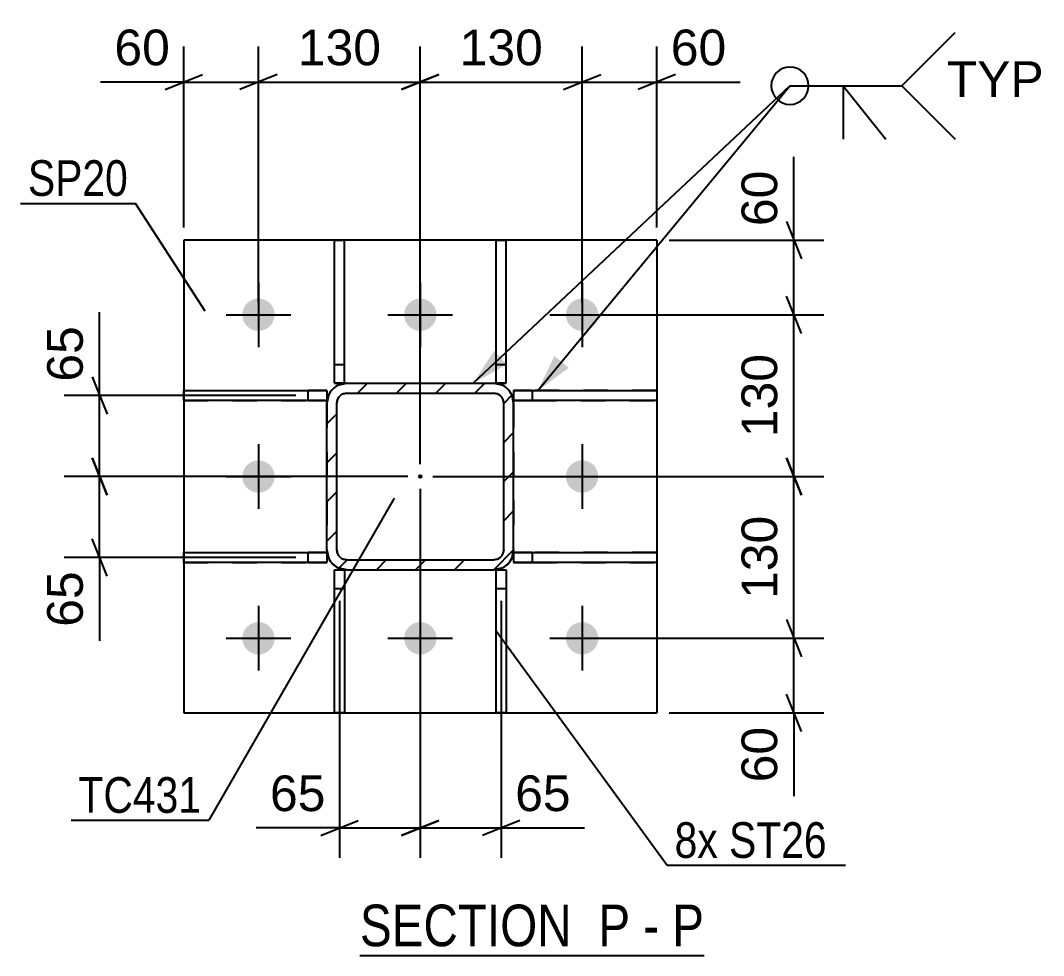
# Model space of a CAD drawing. Header units: millimetres. Extents: x 0 to 1189, y 0 to 841.
# Drawn here: x 586.1 to 668.3, y 161.4 to 236.6 of the extents above; entities that cross this region are included whole.
import ezdxf

# ---------------------------------------------------------------- set-up
doc = ezdxf.new("R2010")
doc.units = ezdxf.units.MM
doc.linetypes.add('DXK_LINE_DOT2', pattern=[3.9198, 1.9599, -1.9599])
doc.linetypes.add('DXK_LINE_DOT3', pattern=[5.9187, 2.979, -0.9799, 0.9799, -0.9799])
doc.styles.add('Arial', font='arial.ttf', dxfattribs={"height": 0.2})
doc.styles.add('Arial Narrow', font='ARIALN.TTF', dxfattribs={"height": 0.2})

# ---------------------------------------------------------------- blocks, each defined once
blk = doc.blocks.new('Unknown-348435271-32 - 18398')
at = {"color": 6, "linetype": 'Continuous'}
blk.add_line((613.39, 161.414), (641.036, 161.414), dxfattribs=at)
at = {"color": 0, "linetype": 'Continuous'}
for points in [[(631.498, 162.164), (631.498, 165.664), (613.39, 165.664), (613.39, 162.164)], [(635.105, 162.164), (635.105, 165.664), (632.548, 165.664), (632.548, 162.164)], [(637.43, 162.164), (637.43, 165.664), (636.155, 165.664), (636.155, 162.164)], [(641.036, 162.164), (641.036, 165.664), (638.48, 165.664), (638.48, 162.164)]]:
    blk.add_wipeout(points, dxfattribs=at)
at = {"color": 7, "linetype": 'Continuous', "style": 'Arial Narrow'}
for s, height, p in [('SECTION ', 3.3405, (613.39, 162.164)), ('P', 3.34, (632.548, 162.164)), ('P', 3.34, (638.48, 162.164)), ('-', 3.34, (636.155, 162.164))]:
    blk.add_text(s, height=height, dxfattribs=at).set_placement(p)
blk = doc.blocks.new('Part-348435271-18464 - 18398')
at = {"color": 2, "linetype": 'Continuous'}
for p, q in [((611.338, 207.409), (611.338, 218.909)), ((611.338, 218.909), (612.138, 218.909)), ((612.138, 207.409), (612.138, 218.909)), ((611.338, 207.409), (612.138, 207.409)), ((611.338, 207.409), (611.338, 207.409)), ((612.138, 207.409), (612.138, 207.409))]:
    blk.add_line(p, q, dxfattribs=at)
at = {"color": 7, "linetype": 'DXK_LINE_DOT2'}
for p, q in [((611.338, 208.909), (612.138, 208.909)), ((612.138, 207.409), (611.338, 207.409))]:
    blk.add_line(p, q, dxfattribs=at)
blk = doc.blocks.new('Part-348435271-18461 - 18398')
at = {"color": 2, "linetype": 'Continuous'}
for p, q in [((624.338, 192.409), (624.338, 192.409)), ((624.338, 192.409), (625.138, 192.409)), ((624.338, 180.909), (624.338, 192.409)), ((625.138, 192.409), (625.138, 192.409)), ((625.138, 192.409), (625.138, 180.909)), ((625.138, 180.909), (624.338, 180.909))]:
    blk.add_line(p, q, dxfattribs=at)
at = {"color": 7, "linetype": 'DXK_LINE_DOT2'}
for p, q in [((624.338, 192.409), (624.338, 192.409)), ((624.338, 192.409), (625.138, 192.409)), ((625.138, 192.409), (625.138, 192.409)), ((624.338, 190.909), (625.138, 190.909))]:
    blk.add_line(p, q, dxfattribs=at)
blk = doc.blocks.new('Part-348435271-18408 - 18398')
at = {"linetype": 'Continuous'}
h = blk.add_hatch(dxfattribs=at)
h.set_pattern_fill('', scale=0.7, style=0, pattern_type=0)
h.set_pattern_definition([(45, (624.1386, 192.4093), (-1.57154, 1.57154), [])])
h.paths.add_polyline_path([(612.339, 192.409), (624.139, 192.409), (624.751, 192.531), (625.27, 192.878), (625.617, 193.397), (625.739, 194.009), (625.739, 205.809), (625.617, 206.422), (625.27, 206.941), (624.751, 207.287), (624.139, 207.409), (612.339, 207.409), (611.726, 207.287), (611.207, 206.941), (610.86, 206.422), (610.739, 205.809), (610.739, 194.009), (610.86, 193.397), (611.207, 192.878), (611.726, 192.531)])
h.paths.add_polyline_path([(611.6, 193.703), (611.539, 194.009), (611.539, 205.809), (611.6, 206.115), (611.773, 206.375), (612.032, 206.548), (612.339, 206.609), (624.139, 206.609), (624.445, 206.548), (624.704, 206.375), (624.878, 206.115), (624.939, 205.809), (624.939, 194.009), (624.878, 193.703), (624.704, 193.444), (624.445, 193.27), (624.139, 193.209), (612.339, 193.209), (612.032, 193.27), (611.773, 193.444)])
blk.add_hatch(color=246, dxfattribs=at).paths.add_polyline_path([(618.239, 199.809, -1), (618.239, 200.009, -1)])
at = {"color": 7, "linetype": 'DXK_LINE_DOT2'}
for p, q in [((611.726, 207.288), (612.339, 207.409)), ((612.339, 207.409), (624.139, 207.409)), ((624.139, 207.409), (624.751, 207.288)), ((610.739, 205.809), (610.86, 206.422)), ((612.339, 206.609), (612.032, 206.548)), ((612.339, 206.609), (624.139, 206.609)), ((624.445, 206.548), (624.139, 206.609)), ((625.617, 206.422), (625.739, 205.809)), ((610.739, 205.809), (610.739, 194.009)), ((610.739, 205.809), (610.739, 205.809)), ((611.6, 206.115), (611.539, 205.809)), ((611.539, 194.009), (611.539, 205.809)), ((624.939, 205.809), (624.878, 206.115)), ((624.939, 194.009), (624.939, 205.809)), ((625.739, 205.809), (625.739, 194.009)), ((625.739, 205.809), (625.739, 205.809)), ((610.86, 193.397), (610.739, 194.009)), ((611.539, 194.009), (611.6, 193.703)), ((624.878, 193.703), (624.939, 194.009)), ((625.739, 194.009), (625.617, 193.397)), ((612.032, 193.27), (612.339, 193.209)), ((612.339, 193.209), (624.139, 193.209)), ((624.139, 193.209), (624.445, 193.27)), ((612.339, 192.409), (611.726, 192.531)), ((612.339, 192.409), (624.139, 192.409)), ((624.751, 192.531), (624.139, 192.409))]:
    blk.add_line(p, q, dxfattribs=at)
at = {"color": 2, "linetype": 'Continuous'}
for p, q in [((612.339, 207.409), (611.726, 207.287)), ((612.339, 207.409), (612.339, 207.409)), ((612.339, 207.409), (624.139, 207.409)), ((624.139, 207.409), (624.139, 207.409)), ((624.751, 207.287), (624.139, 207.409)), ((610.86, 206.422), (610.739, 205.809)), ((612.032, 206.548), (612.339, 206.609)), ((612.339, 206.609), (612.339, 206.609)), ((612.339, 206.609), (624.139, 206.609)), ((624.139, 206.609), (624.139, 206.609)), ((624.139, 206.609), (624.445, 206.548)), ((625.739, 205.809), (625.617, 206.422)), ((610.739, 205.809), (610.739, 205.809)), ((610.739, 194.009), (610.739, 205.809)), ((611.539, 205.809), (611.6, 206.115)), ((611.539, 205.809), (611.539, 205.809)), ((611.539, 194.009), (611.539, 205.809)), ((624.878, 206.115), (624.939, 205.809)), ((624.939, 205.809), (624.939, 205.809)), ((624.939, 194.009), (624.939, 205.809)), ((625.739, 205.809), (625.739, 205.809)), ((625.739, 194.009), (625.739, 205.809)), ((610.739, 194.009), (610.739, 194.009)), ((610.739, 194.009), (610.86, 193.397)), ((611.539, 194.009), (611.539, 194.009)), ((611.6, 193.703), (611.539, 194.009)), ((624.939, 194.009), (624.878, 193.703)), ((624.939, 194.009), (624.939, 194.009)), ((625.617, 193.397), (625.739, 194.009)), ((625.739, 194.009), (625.739, 194.009)), ((612.339, 193.209), (612.032, 193.27)), ((612.339, 193.209), (612.339, 193.209)), ((612.339, 193.209), (624.139, 193.209)), ((624.445, 193.27), (624.139, 193.209)), ((624.139, 193.209), (624.139, 193.209)), ((611.726, 192.531), (612.339, 192.409)), ((612.339, 192.409), (612.339, 192.409)), ((612.339, 192.409), (624.139, 192.409)), ((624.139, 192.409), (624.751, 192.531)), ((624.139, 192.409), (624.139, 192.409))]:
    blk.add_line(p, q, dxfattribs=at)
at = {"color": 7, "linetype": 'DXK_LINE_DOT3'}
blk.add_line((618.239, 199.909), (618.239, 199.909), dxfattribs=at)
at = {"color": 246, "linetype": 'DXK_LINE_DOT2'}
blk.add_line((618.239, 199.909), (618.239, 199.909), dxfattribs=at)
at = {"color": 246, "linetype": 'Continuous'}
blk.add_circle((618.239, 199.909), 0.1, dxfattribs=at)
at = {"color": 7, "linetype": 'DXK_LINE_DOT2'}
for centre, radius, start, end in [((612.339, 205.809), 1.6, 112.5, 157.5), ((624.139, 205.809), 1.6, 22.5, 67.5), ((612.339, 205.809), 0.8, 112.5, 157.5), ((624.139, 205.809), 0.8, 22.5, 67.5), ((612.339, 194.009), 1.6, 202.5, 247.5), ((612.339, 194.009), 0.8, 202.5, 247.5), ((624.139, 194.009), 0.8, 292.5, 337.5), ((624.139, 194.009), 1.6, 292.5, 337.5)]:
    blk.add_arc(centre, radius, start, end, dxfattribs=at)
at = {"color": 2, "linetype": 'Continuous'}
for centre, radius, start, end in [((612.339, 205.809), 1.6, 112.5, 157.5), ((624.139, 205.809), 1.6, 22.5, 67.5), ((612.339, 205.809), 0.8, 112.5, 157.5), ((624.139, 205.809), 0.8, 22.5, 67.5), ((612.339, 194.009), 1.6, 202.5, 247.5), ((612.339, 194.009), 0.8, 202.5, 247.5), ((624.139, 194.009), 0.8, 292.5, 337.5), ((624.139, 194.009), 1.6, 292.5, 337.5)]:
    blk.add_arc(centre, radius, start, end, dxfattribs=at)
blk = doc.blocks.new('Part-348435271-18463 - 18398')
at = {"color": 2, "linetype": 'Continuous'}
for p, q in [((624.338, 207.409), (624.338, 218.909)), ((624.338, 218.909), (625.138, 218.909)), ((625.138, 207.409), (625.138, 218.909)), ((624.338, 207.409), (625.138, 207.409)), ((624.338, 207.409), (624.338, 207.409)), ((625.138, 207.409), (625.138, 207.409))]:
    blk.add_line(p, q, dxfattribs=at)
at = {"color": 7, "linetype": 'DXK_LINE_DOT2'}
for p, q in [((624.338, 208.909), (625.138, 208.909)), ((625.138, 207.409), (624.338, 207.409))]:
    blk.add_line(p, q, dxfattribs=at)
blk = doc.blocks.new('Part-348435271-18430 - 18398')
at = {"color": 2, "linetype": 'Continuous'}
for p, q in [((637.239, 218.909), (599.239, 218.909)), ((599.239, 218.909), (599.239, 180.909)), ((637.239, 218.909), (637.239, 180.909)), ((599.239, 180.909), (637.239, 180.909))]:
    blk.add_line(p, q, dxfattribs=at)
blk = doc.blocks.new('Part-348435271-18462 - 18398')
at = {"color": 2, "linetype": 'Continuous'}
for p, q in [((611.338, 192.409), (611.338, 192.409)), ((611.338, 192.409), (612.138, 192.409)), ((611.338, 180.909), (611.338, 192.409)), ((612.138, 192.409), (612.138, 192.409)), ((612.138, 192.409), (612.138, 180.909)), ((612.138, 180.909), (611.338, 180.909))]:
    blk.add_line(p, q, dxfattribs=at)
at = {"color": 7, "linetype": 'DXK_LINE_DOT2'}
for p, q in [((611.338, 192.409), (611.338, 192.409)), ((611.338, 192.409), (612.138, 192.409)), ((612.138, 192.409), (612.138, 192.409)), ((611.338, 190.909), (612.138, 190.909))]:
    blk.add_line(p, q, dxfattribs=at)
blk = doc.blocks.new('Part-348435271-18465 - 18398')
at = {"color": 2, "linetype": 'Continuous'}
for p, q in [((625.738, 193.809), (625.738, 193.809)), ((625.738, 193.809), (637.238, 193.809)), ((625.738, 193.809), (625.738, 193.009)), ((637.238, 193.809), (637.238, 193.009)), ((637.238, 193.009), (625.738, 193.009))]:
    blk.add_line(p, q, dxfattribs=at)
at = {"color": 7, "linetype": 'DXK_LINE_DOT2'}
for p, q in [((627.238, 193.809), (625.738, 193.809)), ((625.738, 193.809), (625.738, 193.809)), ((637.238, 193.809), (627.238, 193.809)), ((627.238, 193.809), (627.238, 193.009)), ((625.738, 193.009), (627.238, 193.009)), ((627.238, 193.009), (637.238, 193.009))]:
    blk.add_line(p, q, dxfattribs=at)
blk = doc.blocks.new('Part-348435271-18466 - 18398')
at = {"color": 2, "linetype": 'Continuous'}
for p, q in [((625.738, 206.809), (625.738, 206.809)), ((625.738, 206.809), (637.238, 206.809)), ((625.738, 206.809), (625.738, 206.009)), ((637.238, 206.809), (637.238, 206.009)), ((637.238, 206.009), (625.738, 206.009))]:
    blk.add_line(p, q, dxfattribs=at)
at = {"color": 7, "linetype": 'DXK_LINE_DOT2'}
for p, q in [((627.238, 206.809), (625.738, 206.809)), ((625.738, 206.809), (625.738, 206.809)), ((637.238, 206.809), (627.238, 206.809)), ((627.238, 206.809), (627.238, 206.009)), ((625.738, 206.009), (627.238, 206.009)), ((627.238, 206.009), (637.238, 206.009))]:
    blk.add_line(p, q, dxfattribs=at)
blk = doc.blocks.new('Part-348435271-18467 - 18398')
at = {"color": 2, "linetype": 'Continuous'}
for p, q in [((599.238, 193.009), (599.238, 193.809)), ((599.238, 193.809), (610.738, 193.809)), ((610.738, 193.809), (610.738, 193.009)), ((610.738, 193.009), (599.238, 193.009)), ((610.738, 193.009), (610.738, 193.009))]:
    blk.add_line(p, q, dxfattribs=at)
at = {"color": 7, "linetype": 'DXK_LINE_DOT2'}
for p, q in [((599.238, 193.809), (609.238, 193.809)), ((609.238, 193.009), (609.238, 193.809)), ((610.738, 193.809), (609.238, 193.809)), ((610.738, 193.809), (610.738, 193.809)), ((599.238, 193.009), (609.238, 193.009)), ((609.238, 193.009), (610.738, 193.009))]:
    blk.add_line(p, q, dxfattribs=at)
blk = doc.blocks.new('Part-348435271-18468 - 18398')
at = {"color": 2, "linetype": 'Continuous'}
for p, q in [((599.238, 206.009), (599.238, 206.809)), ((599.238, 206.809), (610.738, 206.809)), ((610.738, 206.809), (610.738, 206.009)), ((610.738, 206.009), (599.238, 206.009)), ((610.738, 206.009), (610.738, 206.009))]:
    blk.add_line(p, q, dxfattribs=at)
at = {"color": 7, "linetype": 'DXK_LINE_DOT2'}
for p, q in [((599.238, 206.809), (609.238, 206.809)), ((609.238, 206.009), (609.238, 206.809)), ((610.738, 206.809), (609.238, 206.809)), ((610.738, 206.809), (610.738, 206.809)), ((599.238, 206.009), (609.238, 206.009)), ((609.238, 206.009), (610.738, 206.009))]:
    blk.add_line(p, q, dxfattribs=at)
blk = doc.blocks.new('Bolt-348435271-18479 - 18398')
at = {"linetype": 'Continuous'}
for points in [[(606.539, 212.909, -1), (603.939, 212.909, -1)], [(619.539, 212.909, -1), (616.939, 212.909, -1)], [(632.539, 212.909, -1), (629.939, 212.909, -1)], [(606.539, 199.909, -1), (603.939, 199.909, -1)], [(632.539, 199.909, -1), (629.939, 199.909, -1)], [(606.539, 186.909, -1), (603.939, 186.909, -1)], [(619.539, 186.909, -1), (616.939, 186.909, -1)], [(632.539, 186.909, -1), (629.939, 186.909, -1)]]:
    blk.add_hatch(color=1, dxfattribs=at).paths.add_polyline_path(points)
at = {"color": 1, "linetype": 'Continuous'}
for p, q in [((605.239, 215.509), (605.239, 210.309)), ((618.239, 215.509), (618.239, 210.309)), ((631.239, 215.509), (631.239, 210.309)), ((602.639, 212.909), (607.839, 212.909)), ((615.639, 212.909), (620.839, 212.909)), ((628.639, 212.909), (633.839, 212.909)), ((605.239, 202.509), (605.239, 197.309)), ((631.239, 202.509), (631.239, 197.309)), ((602.639, 199.909), (607.839, 199.909)), ((628.639, 199.909), (633.839, 199.909)), ((605.239, 189.509), (605.239, 184.309)), ((618.239, 189.509), (618.239, 184.309)), ((631.239, 189.509), (631.239, 184.309)), ((602.639, 186.909), (607.839, 186.909)), ((615.639, 186.909), (620.839, 186.909)), ((628.639, 186.909), (633.839, 186.909))]:
    blk.add_line(p, q, dxfattribs=at)
blk = doc.blocks.new('StraightDimension-348435271-18720 - 18398')
at = {"color": 7, "linetype": 'Continuous'}
for p, q in [((647.66, 188.409), (648.86, 185.409)), ((632.239, 186.909), (650.66, 186.909)), ((648.26, 180.909), (648.26, 186.909)), ((648.86, 179.409), (647.66, 182.409)), ((638.239, 180.909), (650.66, 180.909)), ((648.26, 180.909), (648.26, 174.212)), ((648.26, 180.909), (648.26, 174.212))]:
    blk.add_line(p, q, dxfattribs=at)
at = {"color": 0}
blk.add_wipeout([(647.51, 180.384), (643.31, 180.384), (643.31, 174.737), (647.51, 174.737)], dxfattribs=at)
at = {"color": 3, "style": 'Arial'}
blk.add_text('60', height=2.8652, rotation=90.00021, dxfattribs=at).set_placement((646.91, 175.337))
blk = doc.blocks.new('StraightDimension-348435271-18693 - 18398')
at = {"color": 7, "linetype": 'Continuous'}
for p, q in [((591.876, 201.409), (593.076, 198.409)), ((617.239, 199.909), (589.626, 199.909)), ((592.476, 193.409), (592.476, 199.909)), ((593.076, 191.909), (591.876, 194.909)), ((608.238, 193.409), (589.626, 193.409)), ((592.476, 193.409), (592.476, 186.712)), ((592.476, 193.409), (592.476, 186.712))]:
    blk.add_line(p, q, dxfattribs=at)
at = {"color": 0}
blk.add_wipeout([(591.726, 192.884), (587.526, 192.884), (587.526, 187.237), (591.726, 187.237)], dxfattribs=at)
at = {"color": 3, "style": 'Arial'}
blk.add_text('65', height=2.8652, rotation=90.00021, dxfattribs=at).set_placement((591.126, 187.837))
blk = doc.blocks.new('StraightDimension-348435271-18692 - 18398')
at = {"color": 7, "linetype": 'Continuous'}
for p, q in [((592.476, 206.409), (592.476, 213.107)), ((592.476, 206.409), (592.476, 213.107)), ((591.876, 207.909), (593.076, 204.909)), ((608.238, 206.409), (589.626, 206.409)), ((592.476, 199.909), (592.476, 206.409)), ((593.076, 198.409), (591.876, 201.409)), ((617.239, 199.909), (589.626, 199.909))]:
    blk.add_line(p, q, dxfattribs=at)
at = {"color": 0}
blk.add_wipeout([(591.726, 212.582), (587.526, 212.582), (587.526, 206.934), (591.726, 206.934)], dxfattribs=at)
at = {"color": 3, "style": 'Arial'}
blk.add_text('65', height=2.8652, rotation=90.00021, dxfattribs=at).set_placement((591.126, 207.534))
blk = doc.blocks.new('StraightDimension-348435271-18667 - 18398')
at = {"color": 7, "linetype": 'Continuous'}
for p, q in [((618.239, 198.909), (618.239, 169.272)), ((624.738, 189.909), (624.738, 169.272)), ((616.739, 171.072), (619.739, 172.272)), ((626.238, 172.272), (623.238, 171.072)), ((618.239, 171.672), (624.738, 171.672)), ((624.738, 171.672), (631.435, 171.672)), ((624.738, 171.672), (631.435, 171.672))]:
    blk.add_line(p, q, dxfattribs=at)
at = {"color": 0}
blk.add_wipeout([(630.91, 172.422), (630.91, 176.622), (625.263, 176.622), (625.263, 172.422)], dxfattribs=at)
at = {"color": 3, "style": 'Arial'}
blk.add_text('65', height=2.8652, dxfattribs=at).set_placement((625.863, 173.022))
blk = doc.blocks.new('StraightDimension-348435271-18668 - 18398')
at = {"color": 7, "linetype": 'Continuous'}
for p, q in [((618.239, 198.909), (618.239, 169.271)), ((611.738, 189.909), (611.738, 169.271)), ((610.238, 171.071), (613.238, 172.271)), ((619.739, 172.271), (616.739, 171.071)), ((611.738, 171.671), (605.041, 171.671)), ((611.738, 171.671), (605.041, 171.671)), ((611.738, 171.671), (618.239, 171.671))]:
    blk.add_line(p, q, dxfattribs=at)
at = {"color": 0}
blk.add_wipeout([(611.213, 172.421), (611.213, 176.621), (605.566, 176.621), (605.566, 172.421)], dxfattribs=at)
at = {"color": 3, "style": 'Arial'}
blk.add_text('65', height=2.8652, dxfattribs=at).set_placement((606.166, 173.021))
blk = doc.blocks.new('StraightDimension-348435271-18717 - 18398')
at = {"color": 7, "linetype": 'Continuous'}
for p, q in [((648.26, 218.909), (648.26, 225.607)), ((648.26, 218.909), (648.26, 225.607)), ((647.66, 220.409), (648.86, 217.409)), ((638.239, 218.909), (650.66, 218.909)), ((648.26, 212.909), (648.26, 218.909)), ((648.86, 211.409), (647.66, 214.409)), ((632.239, 212.909), (650.66, 212.909))]:
    blk.add_line(p, q, dxfattribs=at)
at = {"color": 0}
blk.add_wipeout([(647.51, 225.082), (643.31, 225.082), (643.31, 219.434), (647.51, 219.434)], dxfattribs=at)
at = {"color": 3, "style": 'Arial'}
blk.add_text('60', height=2.8652, rotation=90.00021, dxfattribs=at).set_placement((646.91, 220.034))
blk = doc.blocks.new('StraightDimension-348435271-18718 - 18398')
at = {"color": 7, "linetype": 'Continuous'}
for p, q in [((648.86, 211.409), (647.66, 214.409)), ((632.239, 212.909), (650.66, 212.909)), ((648.26, 199.909), (648.26, 212.909)), ((647.66, 201.409), (648.86, 198.409)), ((619.239, 199.909), (650.66, 199.909))]:
    blk.add_line(p, q, dxfattribs=at)
at = {"color": 0}
blk.add_wipeout([(647.51, 210.345), (643.31, 210.345), (643.31, 202.474), (647.51, 202.474)], dxfattribs=at)
at = {"color": 3, "style": 'Arial'}
blk.add_text('130', height=2.8652, rotation=90.00021, dxfattribs=at).set_placement((646.91, 203.074))
blk = doc.blocks.new('StraightDimension-348435271-18719 - 18398')
at = {"color": 7, "linetype": 'Continuous'}
for p, q in [((648.86, 198.409), (647.66, 201.409)), ((619.239, 199.909), (650.66, 199.909)), ((648.26, 186.909), (648.26, 199.909)), ((647.66, 188.409), (648.86, 185.409)), ((632.239, 186.909), (650.66, 186.909))]:
    blk.add_line(p, q, dxfattribs=at)
at = {"color": 0}
blk.add_wipeout([(647.51, 197.345), (643.31, 197.345), (643.31, 189.474), (647.51, 189.474)], dxfattribs=at)
at = {"color": 3, "style": 'Arial'}
blk.add_text('130', height=2.8652, rotation=90.00021, dxfattribs=at).set_placement((646.91, 190.074))
blk = doc.blocks.new('StraightDimension-348435271-18770 - 18398')
at = {"color": 7, "linetype": 'Continuous'}
for p, q in [((631.239, 213.909), (631.239, 234.458)), ((637.239, 219.909), (637.239, 234.458)), ((629.739, 231.008), (632.739, 232.208)), ((638.739, 232.208), (635.739, 231.008)), ((631.239, 231.608), (637.239, 231.608)), ((637.239, 231.608), (643.936, 231.608)), ((637.239, 231.608), (643.936, 231.608))]:
    blk.add_line(p, q, dxfattribs=at)
at = {"color": 0}
blk.add_wipeout([(643.411, 232.358), (643.411, 236.558), (637.764, 236.558), (637.764, 232.358)], dxfattribs=at)
at = {"color": 3, "style": 'Arial'}
blk.add_text('60', height=2.8652, dxfattribs=at).set_placement((638.364, 232.958))
blk = doc.blocks.new('StraightDimension-348435271-18771 - 18398')
at = {"color": 7, "linetype": 'Continuous'}
for p, q in [((618.239, 200.909), (618.239, 234.458)), ((631.239, 213.909), (631.239, 234.458)), ((619.739, 232.208), (616.739, 231.008)), ((629.739, 231.008), (632.739, 232.208)), ((618.239, 231.608), (631.239, 231.608))]:
    blk.add_line(p, q, dxfattribs=at)
at = {"color": 0}
blk.add_wipeout([(628.674, 232.358), (628.674, 236.558), (620.803, 236.558), (620.803, 232.358)], dxfattribs=at)
at = {"color": 3, "style": 'Arial'}
blk.add_text('130', height=2.8652, dxfattribs=at).set_placement((621.403, 232.958))
blk = doc.blocks.new('StraightDimension-348435271-18772 - 18398')
at = {"color": 7, "linetype": 'Continuous'}
for p, q in [((605.239, 213.909), (605.239, 234.458)), ((618.239, 200.909), (618.239, 234.458)), ((606.739, 232.208), (603.739, 231.008)), ((616.739, 231.008), (619.739, 232.208)), ((605.239, 231.608), (618.239, 231.608))]:
    blk.add_line(p, q, dxfattribs=at)
at = {"color": 0}
blk.add_wipeout([(615.674, 232.358), (615.674, 236.558), (607.803, 236.558), (607.803, 232.358)], dxfattribs=at)
at = {"color": 3, "style": 'Arial'}
blk.add_text('130', height=2.8652, dxfattribs=at).set_placement((608.403, 232.958))
blk = doc.blocks.new('StraightDimension-348435271-18773 - 18398')
at = {"color": 7, "linetype": 'Continuous'}
for p, q in [((599.239, 219.909), (599.239, 234.458)), ((605.239, 213.909), (605.239, 234.458)), ((597.739, 231.008), (600.739, 232.208)), ((606.739, 232.208), (603.739, 231.008)), ((599.239, 231.608), (592.541, 231.608)), ((599.239, 231.608), (592.541, 231.608)), ((599.239, 231.608), (605.239, 231.608))]:
    blk.add_line(p, q, dxfattribs=at)
at = {"color": 0}
blk.add_wipeout([(598.714, 232.358), (598.714, 236.558), (593.066, 236.558), (593.066, 232.358)], dxfattribs=at)
at = {"color": 3, "style": 'Arial'}
blk.add_text('60', height=2.8652, dxfattribs=at).set_placement((593.666, 232.958))
blk = doc.blocks.new('Mark-348435271-19093 - 18398')
at = {"color": 30, "linetype": 'Continuous'}
for p in [(586.118, 221.861), (600.969, 213.201)]:
    blk.add_line(p, (595.357, 221.861), dxfattribs=at)
at = {"color": 0}
blk.add_wipeout([(594.757, 222.461), (594.757, 225.461), (586.718, 225.461), (586.718, 222.461)], dxfattribs=at)
blk.add_wipeout([(594.757, 222.461), (594.757, 225.461), (586.718, 225.461), (586.718, 222.461)], dxfattribs=at)
at = {"color": 3, "style": 'Arial Narrow'}
blk.add_text('SP20', height=2.8633, dxfattribs=at).set_placement((586.718, 222.461))
blk = doc.blocks.new('Mark-348435271-19029 - 18398')
at = {"color": 30, "linetype": 'Continuous'}
for p in [(616.134, 198.18), (590.179, 172.286)]:
    blk.add_line(p, (601.243, 172.286), dxfattribs=at)
at = {"color": 0}
blk.add_wipeout([(600.643, 172.886), (600.643, 175.886), (590.779, 175.886), (590.779, 172.886)], dxfattribs=at)
blk.add_wipeout([(600.643, 172.886), (600.643, 175.886), (590.779, 175.886), (590.779, 172.886)], dxfattribs=at)
at = {"color": 3, "style": 'Arial Narrow'}
blk.add_text('TC431', height=2.8633, dxfattribs=at).set_placement((590.779, 172.886))
blk = doc.blocks.new('WeldMark-348435271-19150 - 18398')
at = {"linetype": 'Continuous'}
for points in [[(625.19, 208.917), (622.49, 207.409), (624.163, 210.01)], [(630.171, 208.644), (627.682, 206.809), (629.015, 209.6)]]:
    blk.add_hatch(color=30, dxfattribs=at).paths.add_polyline_path(points)
at = {"color": 30, "linetype": 'Continuous'}
for p, q in [((622.49, 207.409), (647.933, 231.313)), ((627.682, 206.809), (647.933, 231.313)), ((647.933, 231.313), (656.933, 231.313))]:
    blk.add_line(p, q, dxfattribs=at)
at = {"color": 3, "linetype": 'Continuous'}
for q in [(655.647, 227.027), (652.218, 227.027)]:
    blk.add_line((652.218, 231.313), q, dxfattribs=at)
for start, end in [(90, 270), (270, 90)]:
    blk.add_arc((647.933, 231.313), 1.5, start, end, dxfattribs=at)
at = {"color": 0, "linetype": 'Continuous'}
blk.add_wipeout([(668.308, 230.413), (668.308, 233.413), (660.533, 233.413), (660.533, 230.413)], dxfattribs=at)
blk.add_wipeout([(668.308, 230.413), (668.308, 233.413), (660.533, 233.413), (660.533, 230.413)], dxfattribs=at)
at = {"color": 3, "linetype": 'Continuous'}
for q in [(661.218, 235.599), (661.218, 227.027)]:
    blk.add_line((656.933, 231.313), q, dxfattribs=at)
at = {"color": 3, "linetype": 'Continuous', "style": 'Arial'}
blk.add_text('TYP', height=2.8652, dxfattribs=at).set_placement((660.533, 230.413))
blk = doc.blocks.new('MarkSet-348435271-19075 - 18398')
at = {"color": 30, "linetype": 'Continuous'}
for p, q in [((624.338, 187.512), (638.069, 168.664)), ((638.069, 168.664), (652.395, 168.664))]:
    blk.add_line(p, q, dxfattribs=at)
at = {"color": 0}
for points in [[(642.141, 169.264), (642.141, 172.264), (638.669, 172.264), (638.669, 169.264)], [(650.895, 169.264), (650.895, 172.264), (643.041, 172.264), (643.041, 169.264)]]:
    blk.add_wipeout(points, dxfattribs=at)
for points in [[(642.141, 169.264), (642.141, 172.264), (638.669, 172.264), (638.669, 169.264)], [(650.895, 169.264), (650.895, 172.264), (643.041, 172.264), (643.041, 169.264)]]:
    blk.add_wipeout(points, dxfattribs=at)
at = {"color": 3, "style": 'Arial Narrow'}
for s, p in [('8x', (638.669, 169.264)), ('ST26', (643.041, 169.264))]:
    blk.add_text(s, height=2.8633, dxfattribs=at).set_placement(p)

msp = doc.modelspace()

# ---------------------------------------------------------------- block references
for name in ['Part-348435271-18430 - 18398', 'Part-348435271-18464 - 18398', 'Part-348435271-18463 - 18398', 'Bolt-348435271-18479 - 18398', 'Part-348435271-18408 - 18398', 'Part-348435271-18468 - 18398', 'Part-348435271-18466 - 18398', 'Part-348435271-18467 - 18398', 'Part-348435271-18465 - 18398', 'Part-348435271-18462 - 18398', 'Part-348435271-18461 - 18398', 'Unknown-348435271-32 - 18398']:
    msp.add_blockref(name, (0, 0))

# ---------------------------------------------------------------- next in the draw order: block references
for name in ['StraightDimension-348435271-18717 - 18398', 'StraightDimension-348435271-18693 - 18398', 'StraightDimension-348435271-18720 - 18398']:
    msp.add_blockref(name, (0, 0))

# ---------------------------------------------------------------- next in the draw order: block references
msp.add_blockref('StraightDimension-348435271-18692 - 18398', (0, 0))

# ---------------------------------------------------------------- next in the draw order: block references
msp.add_blockref('StraightDimension-348435271-18667 - 18398', (0, 0))

# ---------------------------------------------------------------- next in the draw order: block references
msp.add_blockref('StraightDimension-348435271-18668 - 18398', (0, 0))

# ---------------------------------------------------------------- next in the draw order: block references
for name in ['StraightDimension-348435271-18718 - 18398', 'Mark-348435271-19029 - 18398']:
    msp.add_blockref(name, (0, 0))

# ---------------------------------------------------------------- next in the draw order: block references
for name in ['StraightDimension-348435271-18770 - 18398', 'StraightDimension-348435271-18719 - 18398']:
    msp.add_blockref(name, (0, 0))

# ---------------------------------------------------------------- next in the draw order: block references
for name in ['StraightDimension-348435271-18771 - 18398', 'MarkSet-348435271-19075 - 18398']:
    msp.add_blockref(name, (0, 0))

# ---------------------------------------------------------------- next in the draw order: block references
for name in ['StraightDimension-348435271-18772 - 18398', 'WeldMark-348435271-19150 - 18398']:
    msp.add_blockref(name, (0, 0))

# ---------------------------------------------------------------- next in the draw order: block references
msp.add_blockref('StraightDimension-348435271-18773 - 18398', (0, 0))

# ---------------------------------------------------------------- next in the draw order: block references
msp.add_blockref('Mark-348435271-19093 - 18398', (0, 0))

doc.saveas('drawing.dxf')
